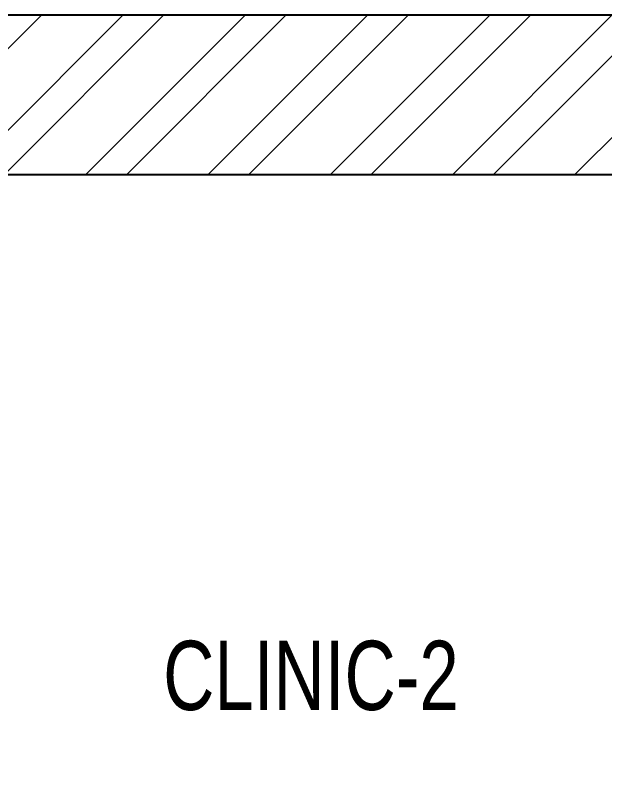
# Model space of a CAD drawing. Header units: feet. Extents: x 9481931 to 9490055, y -6861315 to -6851859.
# Drawn here: x 9486008 to 9486860, y -6852954 to -6851859 of the extents above; entities that cross this region are included whole.
import ezdxf

# ---------------------------------------------------------------- set-up
doc = ezdxf.new("R2010")
doc.units = ezdxf.units.FT
doc.header["$LTSCALE"] = 33
doc.header["$MEASUREMENT"] = 0
doc.layers.add('A-WALL', color=1, linetype='Continuous')
for name, color, linetype, lineweight in [('LENS-TEXT', 31, 'Continuous', 5), ('LN-HATCH', 251, 'Continuous', 0), ('PLANO-CARPET', 3, 'Continuous', 18)]:
    doc.layers.add(name, color=color, linetype=linetype, lineweight=lineweight)
doc.styles.add('LK TXT', font='GILC____.TTF', dxfattribs={"height": 100})

# ---------------------------------------------------------------- blocks, each defined once
blk = doc.blocks.new('A$Ca95fa84c')
at = {"layer": 'LN-HATCH'}
h = blk.add_hatch(dxfattribs=at)
h.set_pattern_fill('ANSI32', color=256, scale=333, angle=180)
h.set_pattern_definition([(225, (-11199673.97240362, 5497378.994081191), (88.29995930067012, -88.29995930067015), []), (225, (-11199732.83904305, 5497378.994081191), (88.29995930067012, -88.29995930067015), [])])
h.paths.add_polyline_path([(-11690.33745317533, -486.5484455712139), (-12045.93745317682, -486.5484455712139), (-12045.93745317682, 4644.251554428599), (-12275.93745317682, 4644.251554428599), (-12275.93745317682, -3121.948445571586), (-10725.13745317608, -3121.948445571586), (-10725.13745317608, -2797.948445571587), (-11690.33745317533, -2797.948445571587)])
h.paths.add_polyline_path([(-4151.537453176453, 4644.351554429158), (-4381.537453176454, 4644.351554428227), (-4381.537453176454, -2797.948445571587), (-4654.537453176454, -2797.948445571587), (-4654.537453176454, -3121.948445571586), (-4151.537453176453, -3121.948445571586)])
h.paths.add_polyline_path([(-4864.537453176454, 5444.351554428227), (-4864.537453176454, 5674.351554426364), (-11563.33745317533, 5674.351554428227), (-11563.33745317533, 5444.351554428227)])
at = {"layer": 'A-WALL', "elevation": -51149.4725045858}
blk.add_lwpolyline([(-4864.537453176454, 5674.351554428227), (-11563.33745317533, 5674.351554428227), (-11563.33745317533, 5444.351554428227), (-4864.537453176454, 5444.351554428227)], close=True, dxfattribs=at)

msp = doc.modelspace()

# ---------------------------------------------------------------- block references
at = {"layer": 'PLANO-CARPET', "color": 2}
msp.add_blockref('A$Ca95fa84c', (9494206.601093885, -6857532.928207875, 51149.4725045858), dxfattribs=at)

# ---------------------------------------------------------------- texts
at = {"layer": 'LENS-TEXT', "color": 0, "linetype": 'Continuous', "ltscale": 3, "insert": (9486435.300234782, -6852812.851811021), "char_height": 100, "attachment_point": 5, "style": 'LK TXT'}
msp.add_mtext_dynamic_manual_height_columns('CLINIC-2', width=730.5073781448633, gutter_width=0.9999999999999992, heights=[0], dxfattribs=at)

doc.saveas('drawing.dxf')
